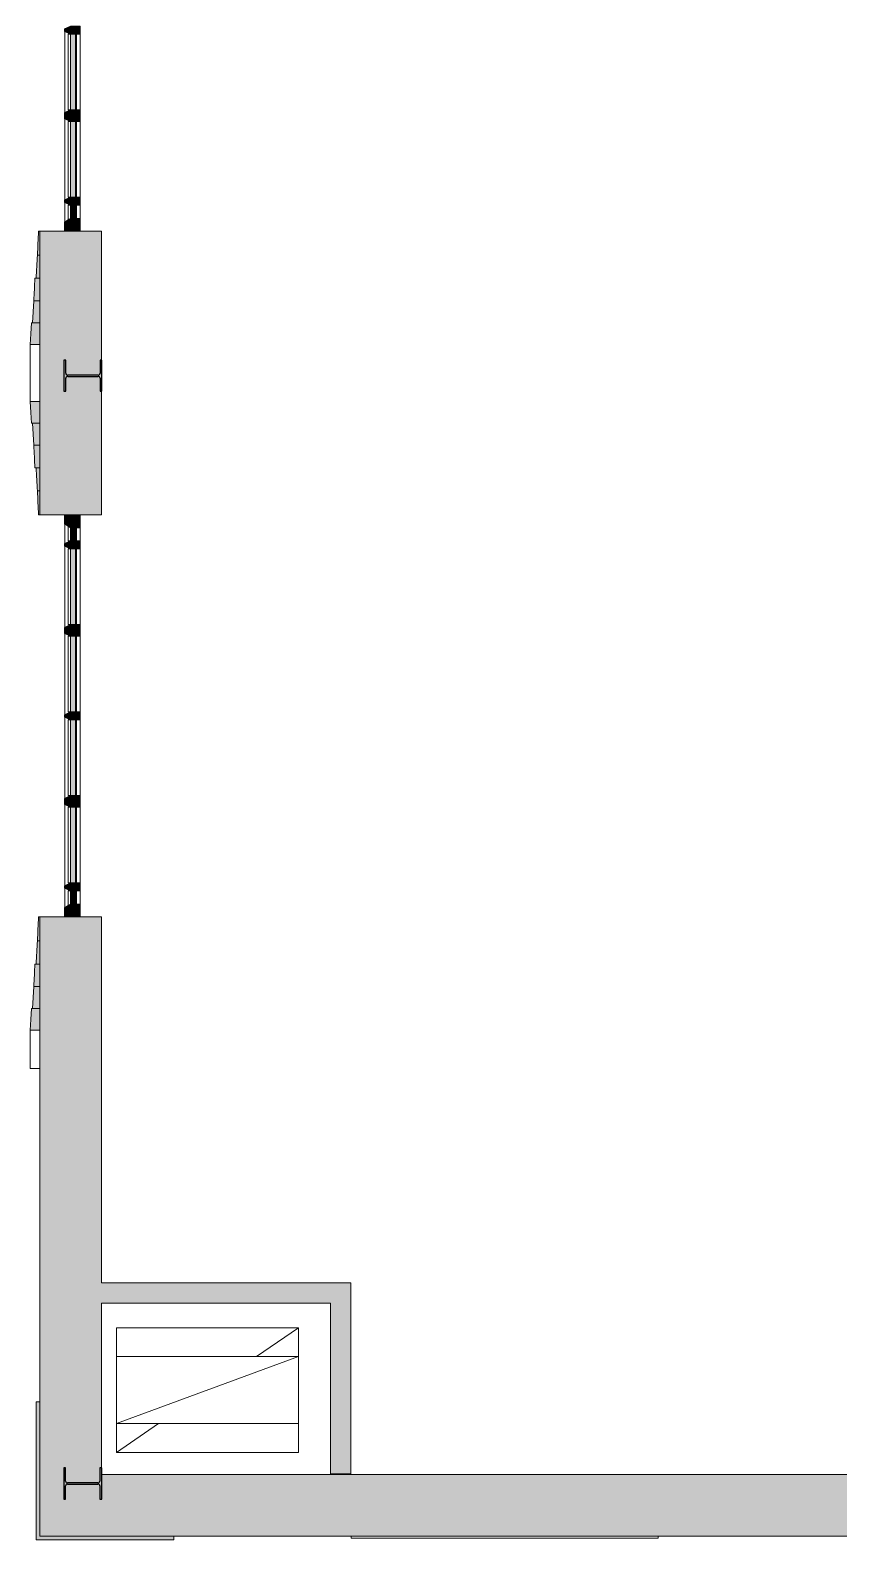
# Model space of a CAD drawing. Header units: inches. Extents: x -3598 to -1628, y -3458 to -206.
# Drawn here: x -3592.4 to -3423.7, y -3450.4 to -3135.6 of the extents above; entities that cross this region are included whole.
import ezdxf

# ---------------------------------------------------------------- set-up
doc = ezdxf.new("R2010")
doc.units = ezdxf.units.IN
doc.header["$MEASUREMENT"] = 0
for name, color, linetype, lineweight in [('A-GLAZ-CURT', 52, 'Continuous', 13), ('A-GLAZ-CWMG', 51, 'Continuous', 13), ('A-WALL', 113, 'Continuous', 13), ('A-WALL-PATT', 111, 'Continuous', 13), ('I-WALL', 2, 'Continuous', 13), ('M-HVAC-DUCT-ANNO', 70, 'Continuous', 13), ('S-COLS', 52, 'Continuous', 13)]:
    doc.layers.add(name, color=color, linetype=linetype, lineweight=lineweight)

# ---------------------------------------------------------------- blocks, each defined once
blk = doc.blocks.new('_STL - Column - W Shape - 2017v1 - W8x24-1327150-MEZZANINE - CAD')
at = {"layer": 'S-COLS'}
blk.add_hatch(color=130, dxfattribs=at).paths.add_polyline_path([(-3.25, 3.97), (-3.25, 3.57), (-0.52, 3.57), (-0.24, 3.45), (-0.13, 3.18), (-0.13, -3.17), (-0.24, -3.45), (-0.52, -3.56), (-3.25, -3.56), (-3.25, -3.96), (3.25, -3.96), (3.25, -3.56), (0.51, -3.56), (0.24, -3.45), (0.12, -3.17), (0.12, 3.18), (0.24, 3.45), (0.51, 3.57), (3.25, 3.57), (3.25, 3.97)], flags=0)
at = {"layer": 'S-COLS', "color": 253, "lineweight": 25}
for p, q in [((3.25, 3.97), (-3.25, 3.97)), ((-3.25, 3.97), (-3.25, 3.57)), ((-3.25, 3.57), (-0.52, 3.57)), ((-0.13, 3.18), (-0.13, -3.17)), ((0.12, -3.17), (0.12, 3.18)), ((0.51, 3.57), (3.25, 3.57)), ((3.25, 3.57), (3.25, 3.97)), ((-0.52, -3.56), (-3.25, -3.56)), ((-3.25, -3.56), (-3.25, -3.96)), ((-3.25, -3.96), (3.25, -3.96)), ((3.25, -3.56), (0.51, -3.56)), ((3.25, -3.96), (3.25, -3.56))]:
    blk.add_line(p, q, dxfattribs=at)
for centre, start, end in [((-0.52, 3.18), 0, 90), ((0.51, 3.18), 90, 180), ((-0.52, -3.17), 270, 0), ((0.51, -3.17), 180, 270)]:
    blk.add_arc(centre, 0.39, start, end, dxfattribs=at)
blk = doc.blocks.new('15830016-STRUCT_MARTINEZ-MOORE_CENTRAL_v2018_rvt-1-MEZZANINE - CAD')
at = {"layer": 'S-COLS', "lineweight": 5}
blk.add_hatch(color=50, dxfattribs=at).paths.add_polyline_path([(-3584.96, -3210.89), (-3584.96, -3208.16), (-3584.85, -3207.88), (-3584.57, -3207.77), (-3578.22, -3207.77), (-3577.94, -3207.88), (-3577.83, -3208.16), (-3577.83, -3210.89), (-3577.43, -3210.89), (-3577.43, -3204.39), (-3577.83, -3204.39), (-3577.83, -3207.13), (-3577.94, -3207.4), (-3578.22, -3207.52), (-3584.57, -3207.52), (-3584.85, -3207.4), (-3584.96, -3207.13), (-3584.96, -3204.39), (-3585.36, -3204.39), (-3585.36, -3210.89)], flags=0)
at = {"layer": 'S-COLS', "color": 253, "lineweight": 25}
for p, q in [((-3584.96, -3204.39), (-3585.36, -3204.39)), ((-3585.36, -3204.39), (-3585.36, -3210.89)), ((-3584.96, -3207.13), (-3584.96, -3204.39)), ((-3577.43, -3204.39), (-3577.83, -3204.39)), ((-3577.83, -3204.39), (-3577.83, -3207.13)), ((-3577.43, -3210.89), (-3577.43, -3204.39)), ((-3578.22, -3207.52), (-3584.57, -3207.52)), ((-3584.57, -3207.77), (-3578.22, -3207.77)), ((-3585.36, -3210.89), (-3584.96, -3210.89)), ((-3584.96, -3210.89), (-3584.96, -3208.16)), ((-3577.83, -3208.16), (-3577.83, -3210.89)), ((-3577.83, -3210.89), (-3577.43, -3210.89))]:
    blk.add_line(p, q, dxfattribs=at)
for centre, start, end in [((-3584.57, -3207.13), 180, 270), ((-3584.57, -3208.16), 90, 180), ((-3578.22, -3207.13), 270, 0), ((-3578.22, -3208.16), 0, 90)]:
    blk.add_arc(centre, 0.39, start, end, dxfattribs=at)
at = {"color": 250, "lineweight": 13, "rotation": 90.00000000000072}
blk.add_blockref('_STL - Column - W Shape - 2017v1 - W8x24-1327150-MEZZANINE - CAD', (-3581.43, -3438.64), dxfattribs=at)
blk = doc.blocks.new('15830016-MECH_BSALS_CENTRAL_v2018_rvt-1-MEZZANINE - CAD')
at = {"layer": 'M-HVAC-DUCT-ANNO', "color": 21, "lineweight": 9}
for p, q in [((-3574.41, -3406.17), (-3536.41, -3406.17)), ((-3574.41, -3412.17), (-3574.41, -3406.17)), ((-3536.41, -3406.17), (-3545.17, -3412.17)), ((-3536.41, -3406.17), (-3536.41, -3412.17)), ((-3536.41, -3412.17), (-3574.41, -3426.17)), ((-3574.41, -3412.17), (-3536.41, -3412.17)), ((-3574.41, -3426.17), (-3574.41, -3412.17)), ((-3536.41, -3412.17), (-3536.41, -3426.17)), ((-3565.64, -3426.17), (-3574.41, -3432.17)), ((-3574.41, -3432.17), (-3574.41, -3426.17)), ((-3536.41, -3426.17), (-3574.41, -3426.17)), ((-3536.41, -3426.17), (-3536.41, -3432.17)), ((-3536.41, -3432.17), (-3574.41, -3432.17))]:
    blk.add_line(p, q, dxfattribs=at)
blk = doc.blocks.new('W_2 course9 - W_2 course-474803-MEZZANINE - CAD')
at = {"layer": 'A-WALL', "lineweight": 20}
for p, q in [((-1763.4, -3450.02), (-1763.4, -3449.64)), ((-1699.4, -3450.02), (-1763.4, -3450.02)), ((-1699.4, -3449.64), (-1699.4, -3450.02))]:
    blk.add_line(p, q, dxfattribs=at)
blk = doc.blocks.new('coin 23 - coin 2-475003-MEZZANINE - CAD')
at = {"layer": 'A-WALL-PATT', "lineweight": 20}
blk.add_hatch(color=10, dxfattribs=at).paths.add_polyline_path([(-1616.4, -3450.39), (-1616.4, -3449.64), (-1644.4, -3449.64), (-1644.4, -3421.64), (-1645.15, -3421.64), (-1645.15, -3450.39), (-1621.85, -3450.39)], flags=0)
at = {"layer": 'A-WALL', "lineweight": 20}
for p, q in [((-1644.4, -3421.64), (-1645.15, -3421.64)), ((-1645.15, -3421.64), (-1645.15, -3450.39)), ((-1644.4, -3449.64), (-1644.4, -3421.64)), ((-1616.4, -3449.64), (-1644.4, -3449.64)), ((-1616.4, -3450.39), (-1616.4, -3449.64)), ((-1645.15, -3450.39), (-1616.4, -3450.39))]:
    blk.add_line(p, q, dxfattribs=at)
blk = doc.blocks.new('ws94 - ws1-486551-MEZZANINE - CAD')
at = {"layer": 'A-WALL', "lineweight": 20}
h = blk.add_hatch(color=10, dxfattribs=at)
h.paths.add_polyline_path([(-3592.4, -3344.13), (-3590.4, -3344.13), (-3590.4, -3339.61), (-3592.15, -3339.61), (-3592.27, -3341.87)], flags=0)
h.paths.add_polyline_path([(-3591.9, -3217.55), (-3590.4, -3217.55), (-3590.4, -3213.03), (-3592.4, -3213.03), (-3592.15, -3217.55)], flags=0)
h = blk.add_hatch(color=10, dxfattribs=at)
h.paths.add_polyline_path([(-3591.9, -3339.61), (-3590.4, -3339.61), (-3590.4, -3335.01), (-3591.65, -3335.01), (-3591.77, -3337.31)], flags=0)
h.paths.add_polyline_path([(-3591.65, -3222.15), (-3590.4, -3222.15), (-3590.4, -3217.55), (-3591.9, -3217.55), (-3591.77, -3219.85)], flags=0)
h = blk.add_hatch(color=10, dxfattribs=at)
h.paths.add_polyline_path([(-3590.4, -3335.01), (-3590.4, -3330.32), (-3591.4, -3330.32), (-3591.65, -3335.01)], flags=0)
h.paths.add_polyline_path([(-3590.4, -3226.84), (-3590.4, -3222.15), (-3591.65, -3222.15), (-3591.4, -3226.84)], flags=0)
h = blk.add_hatch(color=10, dxfattribs=at)
h.paths.add_polyline_path([(-3591.15, -3330.32), (-3590.4, -3330.32), (-3590.4, -3325.49), (-3590.9, -3325.49), (-3591.02, -3327.9)], flags=0)
h.paths.add_polyline_path([(-3590.4, -3231.67), (-3590.4, -3226.84), (-3591.15, -3226.84), (-3590.9, -3231.67)], flags=0)
h = blk.add_hatch(color=10, dxfattribs=at)
h.paths.add_polyline_path([(-3590.4, -3325.49), (-3590.4, -3320.49), (-3590.65, -3320.49), (-3590.9, -3325.49)], flags=0)
h.paths.add_polyline_path([(-3590.65, -3236.67), (-3590.4, -3236.67), (-3590.4, -3231.67), (-3590.9, -3231.67), (-3590.77, -3234.17)], flags=0)
for p, q in [((-3592.4, -3207.1), (-3592.4, -3213.03)), ((-3590.4, -3213.03), (-3592.4, -3213.03)), ((-3590.4, -3217.55), (-3590.4, -3213.03)), ((-3592.15, -3217.55), (-3591.9, -3217.55)), ((-3591.9, -3217.55), (-3590.4, -3217.55)), ((-3590.4, -3217.55), (-3591.9, -3217.55)), ((-3590.4, -3222.15), (-3590.4, -3217.55)), ((-3591.65, -3222.15), (-3590.4, -3222.15)), ((-3590.4, -3222.15), (-3591.65, -3222.15)), ((-3590.4, -3226.84), (-3590.4, -3222.15)), ((-3591.52, -3225.08), (-3591.52, -3224.5)), ((-3591.4, -3226.84), (-3590.4, -3226.84)), ((-3590.4, -3226.84), (-3591.15, -3226.84)), ((-3590.4, -3231.67), (-3590.4, -3226.84)), ((-3590.9, -3231.67), (-3590.4, -3231.67)), ((-3590.4, -3231.67), (-3590.9, -3231.67)), ((-3590.4, -3236.67), (-3590.4, -3231.67)), ((-3590.65, -3236.67), (-3590.4, -3236.67)), ((-3590.4, -3320.49), (-3590.65, -3320.49)), ((-3590.4, -3325.49), (-3590.4, -3320.49)), ((-3590.4, -3325.49), (-3590.9, -3325.49)), ((-3590.9, -3325.49), (-3590.4, -3325.49)), ((-3590.4, -3330.32), (-3590.4, -3325.49)), ((-3590.4, -3330.32), (-3591.4, -3330.32)), ((-3591.15, -3330.32), (-3590.4, -3330.32)), ((-3590.4, -3335.01), (-3590.4, -3330.32)), ((-3591.52, -3332.66), (-3591.52, -3332.08)), ((-3590.4, -3335.01), (-3591.65, -3335.01)), ((-3591.65, -3335.01), (-3590.4, -3335.01)), ((-3590.4, -3339.61), (-3590.4, -3335.01)), ((-3591.9, -3339.61), (-3592.15, -3339.61)), ((-3590.4, -3339.61), (-3591.9, -3339.61)), ((-3591.9, -3339.61), (-3590.4, -3339.61)), ((-3590.4, -3344.13), (-3590.4, -3339.61)), ((-3592.4, -3344.13), (-3590.4, -3344.13)), ((-3592.4, -3344.13), (-3592.4, -3352.08)), ((-3592.4, -3352.08), (-3590.4, -3352.08)), ((-3590.4, -3352.08), (-3592.4, -3352.08)), ((-3590.4, -3352.08), (-3591.52, -3352.08))]:
    blk.add_line(p, q, dxfattribs=at)
at = {"layer": 'A-WALL', "lineweight": 20, "flags": 128}
for points in [[(-3592.4, -3213.03), (-3592.27, -3215.29), (-3592.15, -3217.55)], [(-3591.9, -3217.55), (-3591.77, -3219.85), (-3591.65, -3222.15)], [(-3591.65, -3335.01), (-3591.77, -3337.31), (-3591.9, -3339.61)], [(-3592.15, -3339.61), (-3592.27, -3341.87), (-3592.4, -3344.13)]]:
    blk.add_lwpolyline(points, dxfattribs=at)
at = {"layer": 'A-WALL', "lineweight": 20}
for points in [[(-3591.65, -3222.15), (-3591.6, -3222.93), (-3591.52, -3224.5), (-3591.44, -3226.06), (-3591.4, -3226.84)], [(-3591.15, -3226.84), (-3591.1, -3227.65), (-3591.02, -3229.26), (-3590.94, -3230.87), (-3590.9, -3231.67)], [(-3590.9, -3231.67), (-3590.85, -3232.5), (-3590.77, -3234.17), (-3590.69, -3235.84), (-3590.65, -3236.67)], [(-3590.65, -3320.49), (-3590.69, -3321.33), (-3590.77, -3322.99), (-3590.85, -3324.66), (-3590.9, -3325.49)], [(-3590.9, -3325.49), (-3590.94, -3326.29), (-3591.02, -3327.9), (-3591.1, -3329.51), (-3591.15, -3330.32)], [(-3591.4, -3330.32), (-3591.44, -3331.1), (-3591.52, -3332.66), (-3591.6, -3334.23), (-3591.65, -3335.01)]]:
    blk.add_open_spline(points, degree=3, dxfattribs=at)
blk = doc.blocks.new('ws95 - ws1-486648-MEZZANINE - CAD')
at = {"layer": 'A-WALL', "lineweight": 20}
h = blk.add_hatch(color=10, dxfattribs=at)
h.paths.add_polyline_path([(-3590.4, -3201.13), (-3590.4, -3196.61), (-3592.15, -3196.61), (-3592.4, -3201.13)], flags=0)
h.paths.add_polyline_path([(-3591.9, -3074.55), (-3590.4, -3074.55), (-3590.4, -3070.03), (-3592.4, -3070.03), (-3592.15, -3074.55)], flags=0)
h = blk.add_hatch(color=10, dxfattribs=at)
h.paths.add_polyline_path([(-3591.9, -3196.61), (-3590.4, -3196.61), (-3590.4, -3192.01), (-3591.65, -3192.01), (-3591.77, -3194.31)], flags=0)
h.paths.add_polyline_path([(-3590.4, -3079.15), (-3590.4, -3074.55), (-3591.9, -3074.55), (-3591.65, -3079.15)], flags=0)
h = blk.add_hatch(color=10, dxfattribs=at)
h.paths.add_polyline_path([(-3591.65, -3192.01), (-3590.4, -3192.01), (-3590.4, -3187.32), (-3591.4, -3187.32), (-3591.52, -3189.66)], flags=0)
h.paths.add_polyline_path([(-3590.4, -3083.84), (-3590.4, -3079.15), (-3591.65, -3079.15), (-3591.4, -3083.84)], flags=0)
h = blk.add_hatch(color=10, dxfattribs=at)
h.paths.add_polyline_path([(-3591.15, -3187.32), (-3590.4, -3187.32), (-3590.4, -3182.49), (-3590.9, -3182.49), (-3591.02, -3184.9)], flags=0)
h.paths.add_polyline_path([(-3590.4, -3088.67), (-3590.4, -3083.84), (-3591.15, -3083.84), (-3590.9, -3088.67)], flags=0)
h = blk.add_hatch(color=10, dxfattribs=at)
h.paths.add_polyline_path([(-3590.9, -3182.49), (-3590.4, -3182.49), (-3590.4, -3177.49), (-3590.65, -3177.49), (-3590.77, -3179.99)], flags=0)
h.paths.add_polyline_path([(-3590.4, -3093.67), (-3590.4, -3088.67), (-3590.9, -3088.67), (-3590.65, -3093.67)], flags=0)
for p, q in [((-3592.4, -3064.1), (-3592.4, -3070.03)), ((-3590.4, -3070.03), (-3592.4, -3070.03)), ((-3590.4, -3074.55), (-3590.4, -3070.03)), ((-3592.15, -3074.55), (-3591.9, -3074.55)), ((-3591.9, -3074.55), (-3590.4, -3074.55)), ((-3590.4, -3074.55), (-3591.9, -3074.55)), ((-3590.4, -3079.15), (-3590.4, -3074.55)), ((-3591.65, -3079.15), (-3590.4, -3079.15)), ((-3590.4, -3079.15), (-3591.65, -3079.15)), ((-3591.52, -3082.08), (-3591.52, -3081.5)), ((-3590.4, -3083.84), (-3590.4, -3079.15)), ((-3591.4, -3083.84), (-3590.4, -3083.84)), ((-3590.4, -3083.84), (-3591.15, -3083.84)), ((-3590.4, -3088.67), (-3590.4, -3083.84)), ((-3590.9, -3088.67), (-3590.4, -3088.67)), ((-3590.4, -3088.67), (-3590.9, -3088.67)), ((-3590.4, -3093.67), (-3590.4, -3088.67)), ((-3590.65, -3093.67), (-3590.4, -3093.67)), ((-3590.4, -3177.49), (-3590.65, -3177.49)), ((-3590.4, -3182.49), (-3590.4, -3177.49)), ((-3590.4, -3182.49), (-3590.9, -3182.49)), ((-3590.9, -3182.49), (-3590.4, -3182.49)), ((-3590.4, -3187.32), (-3590.4, -3182.49)), ((-3590.4, -3187.32), (-3591.4, -3187.32)), ((-3591.15, -3187.32), (-3590.4, -3187.32)), ((-3590.4, -3192.01), (-3590.4, -3187.32)), ((-3590.4, -3192.01), (-3591.65, -3192.01)), ((-3591.65, -3192.01), (-3590.4, -3192.01)), ((-3591.52, -3189.66), (-3591.52, -3189.08)), ((-3590.4, -3196.61), (-3590.4, -3192.01)), ((-3591.9, -3196.61), (-3592.15, -3196.61)), ((-3590.4, -3196.61), (-3591.9, -3196.61)), ((-3591.9, -3196.61), (-3590.4, -3196.61)), ((-3590.4, -3201.13), (-3590.4, -3196.61)), ((-3592.4, -3201.13), (-3590.4, -3201.13)), ((-3592.4, -3201.13), (-3592.4, -3207.06))]:
    blk.add_line(p, q, dxfattribs=at)
at = {"layer": 'A-WALL', "lineweight": 20, "flags": 128}
for points in [[(-3592.4, -3070.03), (-3592.27, -3072.29), (-3592.15, -3074.55)], [(-3591.9, -3074.55), (-3591.77, -3076.85), (-3591.65, -3079.15)], [(-3591.65, -3192.01), (-3591.77, -3194.31), (-3591.9, -3196.61)], [(-3592.15, -3196.61), (-3592.27, -3198.87), (-3592.4, -3201.13)]]:
    blk.add_lwpolyline(points, dxfattribs=at)
at = {"layer": 'A-WALL', "lineweight": 20}
for points in [[(-3591.65, -3079.15), (-3591.6, -3079.93), (-3591.52, -3081.5), (-3591.44, -3083.06), (-3591.4, -3083.84)], [(-3591.15, -3083.84), (-3591.1, -3084.65), (-3591.02, -3086.26), (-3590.94, -3087.87), (-3590.9, -3088.67)], [(-3590.9, -3088.67), (-3590.85, -3089.5), (-3590.77, -3091.17), (-3590.69, -3092.84), (-3590.65, -3093.67)], [(-3590.65, -3177.49), (-3590.69, -3178.33), (-3590.77, -3179.99), (-3590.85, -3181.66), (-3590.9, -3182.49)], [(-3590.9, -3182.49), (-3590.94, -3183.29), (-3591.02, -3184.9), (-3591.1, -3186.51), (-3591.15, -3187.32)], [(-3591.4, -3187.32), (-3591.44, -3188.1), (-3591.52, -3189.66), (-3591.6, -3191.23), (-3591.65, -3192.01)]]:
    blk.add_open_spline(points, degree=3, dxfattribs=at)
blk = doc.blocks.new('System Panel - Winco Glass-383914-MEZZANINE - CAD')
at = {"layer": 'A-GLAZ-CURT', "lineweight": 9}
blk.add_hatch(color=90, dxfattribs=at).paths.add_polyline_path([(7.89, 0), (7.89, 1), (-7.89, 1), (-7.89, 0)], flags=0)
at = {"layer": 'A-GLAZ-CURT', "lineweight": 20}
for p, q in [((7.89, 1), (-7.89, 1)), ((-7.89, 1), (-7.89, 0)), ((-7.89, 0), (7.89, 0)), ((7.89, 0), (7.89, 1))]:
    blk.add_line(p, q, dxfattribs=at)
blk = doc.blocks.new('System Panel - Winco Glass-383920-MEZZANINE - CAD')
at = {"layer": 'A-GLAZ-CURT', "lineweight": 9}
blk.add_hatch(color=90, dxfattribs=at).paths.add_polyline_path([(7.89, 0), (7.89, 1), (-7.89, 1), (-7.89, 0), (0.6, 0)], flags=0)
at = {"layer": 'A-GLAZ-CURT', "lineweight": 20}
for p, q in [((7.89, 1), (-7.89, 1)), ((-7.89, 1), (-7.89, 0)), ((-7.89, 0), (7.89, 0)), ((7.89, 0), (7.89, 1))]:
    blk.add_line(p, q, dxfattribs=at)
blk = doc.blocks.new('System Panel - Winco Glass-383922-MEZZANINE - CAD')
at = {"layer": 'A-GLAZ-CURT', "lineweight": 9}
blk.add_hatch(color=90, dxfattribs=at).paths.add_polyline_path([(-2.05, 0), (-2.05, 1), (-4.78, 1), (-4.78, 0)], flags=0)
at = {"layer": 'A-GLAZ-CURT', "lineweight": 20}
for p, q in [((-2.05, 1), (-4.78, 1)), ((-4.78, 1), (-4.78, 0)), ((-4.78, 0), (-2.05, 0)), ((-2.05, 0), (-2.05, 1))]:
    blk.add_line(p, q, dxfattribs=at)
blk = doc.blocks.new('Rectangular Mullion - Winco Accent Full-Large-384037-MEZZANINE - CAD')
at = {"layer": 'A-GLAZ-CWMG', "lineweight": 9}
blk.add_hatch(color=90, dxfattribs=at).paths.add_polyline_path([(1.22, 0), (1.22, -2), (-1.22, -2), (-1.22, 0), (-0.64, 1.25), (0.64, 1.25)], flags=0)
at = {"layer": 'A-GLAZ-CWMG', "lineweight": 20}
for p, q in [((-1.22, 0), (-0.64, 1.25)), ((-1.22, -2), (-1.22, 0)), ((-0.64, 1.25), (0.64, 1.25)), ((0.64, 1.25), (1.22, 0)), ((1.22, 0), (1.22, -2)), ((1.22, -2), (-1.22, -2))]:
    blk.add_line(p, q, dxfattribs=at)
blk = doc.blocks.new('Rectangular Mullion - Winco Accent Full-384038-MEZZANINE - CAD')
at = {"layer": 'A-GLAZ-CWMG', "lineweight": 9}
blk.add_hatch(color=90, dxfattribs=at).paths.add_polyline_path([(0.84, 0), (0.84, -2), (-0.84, -2), (-0.84, 0), (-0.26, 1.25), (0.26, 1.25)], flags=0)
at = {"layer": 'A-GLAZ-CWMG', "lineweight": 20}
for p, q in [((-0.84, 0), (-0.26, 1.25)), ((-0.84, -2), (-0.84, 0)), ((-0.26, 1.25), (0.26, 1.25)), ((0.26, 1.25), (0.84, 0)), ((0.84, 0), (0.84, -2)), ((0.84, -2), (-0.84, -2))]:
    blk.add_line(p, q, dxfattribs=at)
blk = doc.blocks.new('Rectangular Mullion - Winco Accent Full-384039-MEZZANINE - CAD')
at = {"layer": 'A-GLAZ-CWMG', "lineweight": 9}
blk.add_hatch(color=90, dxfattribs=at).paths.add_polyline_path([(0.84, 0), (0.84, -2), (-0.84, -2), (-0.84, 0), (-0.26, 1.25), (0.26, 1.25)], flags=0)
at = {"layer": 'A-GLAZ-CWMG', "lineweight": 20}
for p, q in [((-0.84, 0), (-0.26, 1.25)), ((-0.84, -2), (-0.84, 0)), ((-0.26, 1.25), (0.26, 1.25)), ((0.26, 1.25), (0.84, 0)), ((0.84, 0), (0.84, -2)), ((0.84, -2), (-0.84, -2))]:
    blk.add_line(p, q, dxfattribs=at)
blk = doc.blocks.new('Rectangular Mullion - Winco Accent Full-Large-383938-MEZZANINE - CAD')
at = {"layer": 'A-GLAZ-CWMG', "lineweight": 9}
for p, q in [((-3259.15, -953.32), (-3261.89, -953.32)), ((-3262.47, -956.57), (-3258.39, -956.57))]:
    blk.add_line(p, q, dxfattribs=at)
blk = doc.blocks.new('Rectangular Mullion - Winco Accent Full-Large-383939-MEZZANINE - CAD')
at = {"layer": 'A-GLAZ-CWMG', "lineweight": 9}
for p, q in [((-3281.78, -953.32), (-3297.55, -953.32)), ((-3298.13, -956.57), (-3281.2, -956.57))]:
    blk.add_line(p, q, dxfattribs=at)
blk = doc.blocks.new('Rectangular Mullion - Winco Accent Full-Large-V14-MEZZANINE - CAD')
at = {"layer": 'A-GLAZ-CWMG', "lineweight": 9}
for p, q in [((-3299.24, -953.32), (-3315.01, -953.32)), ((-3315.59, -956.57), (-3298.66, -956.57))]:
    blk.add_line(p, q, dxfattribs=at)
blk = doc.blocks.new('Rectangular Mullion - Winco Accent Full_Left-Large-V119-MEZZANINE - CAD')
at = {"layer": 'A-GLAZ-CWMG', "lineweight": 9}
blk.add_hatch(color=90, dxfattribs=at).paths.add_polyline_path([(-3585.21, -3177.49), (-3581.96, -3177.49), (-3581.96, -3174.83), (-3583.96, -3174.83), (-3585.21, -3175.59)], flags=0)
at = {"layer": 'A-GLAZ-CWMG', "lineweight": 20}
for p, q in [((-3585.21, -3175.59), (-3585.21, -3177.49)), ((-3581.96, -3174.83), (-3583.96, -3174.83)), ((-3581.96, -3177.49), (-3581.96, -3174.83)), ((-3585.21, -3177.49), (-3581.96, -3177.49))]:
    blk.add_line(p, q, dxfattribs=at)
blk.add_arc((-3800.52, -2820.47), 415.29, 301.2289, 301.4308, dxfattribs=at)
blk = doc.blocks.new('Rectangular Mullion - Winco Accent Half-383962-MEZZANINE - CAD')
at = {"layer": 'A-GLAZ-CWMG', "lineweight": 9}
for p, q in [((-3259.15, -954.07), (-3261.89, -954.07)), ((-3261.89, -955.82), (-3261.89, -955.32)), ((-3261.89, -955.82), (-3258.84, -955.82))]:
    blk.add_line(p, q, dxfattribs=at)
blk = doc.blocks.new('Rectangular Mullion - Winco Accent Half-383963-MEZZANINE - CAD')
at = {"layer": 'A-GLAZ-CWMG', "lineweight": 9}
for p, q in [((-3281.78, -954.07), (-3297.55, -954.07)), ((-3297.55, -955.82), (-3297.55, -955.32)), ((-3297.55, -955.82), (-3281.78, -955.82)), ((-3281.78, -955.32), (-3281.78, -955.82))]:
    blk.add_line(p, q, dxfattribs=at)
blk = doc.blocks.new('System Panel - Winco Glass-383912-MEZZANINE - CAD')
at = {"layer": 'A-GLAZ-CURT', "lineweight": 9}
blk.add_hatch(color=90, dxfattribs=at).paths.add_polyline_path([(4.78, 0), (4.78, 1), (2.05, 1), (2.05, 0), (4.16, 0)], flags=0)
at = {"layer": 'A-GLAZ-CURT', "lineweight": 20}
for p, q in [((4.78, 1), (2.05, 1)), ((2.05, 1), (2.05, 0)), ((2.05, 0), (4.78, 0)), ((4.78, 0), (4.78, 1))]:
    blk.add_line(p, q, dxfattribs=at)
blk = doc.blocks.new('System Panel - Winco Glass-383913-MEZZANINE - CAD')
at = {"layer": 'A-GLAZ-CURT', "lineweight": 9}
blk.add_hatch(color=90, dxfattribs=at).paths.add_polyline_path([(7.89, 0), (7.89, 1), (-7.89, 1), (-7.89, 0)], flags=0)
at = {"layer": 'A-GLAZ-CURT', "lineweight": 20}
for p, q in [((7.89, 1), (-7.89, 1)), ((-7.89, 1), (-7.89, 0)), ((-7.89, 0), (7.89, 0)), ((7.89, 0), (7.89, 1))]:
    blk.add_line(p, q, dxfattribs=at)
blk = doc.blocks.new('System Panel - Winco Glass-383919-MEZZANINE - CAD')
at = {"layer": 'A-GLAZ-CURT', "lineweight": 9}
blk.add_hatch(color=90, dxfattribs=at).paths.add_polyline_path([(7.89, 0), (7.89, 1), (-7.89, 1), (-7.89, 0), (5.29, 0)], flags=0)
at = {"layer": 'A-GLAZ-CURT', "lineweight": 20}
for p, q in [((7.89, 1), (-7.89, 1)), ((-7.89, 1), (-7.89, 0)), ((-7.89, 0), (7.89, 0)), ((7.89, 0), (7.89, 1))]:
    blk.add_line(p, q, dxfattribs=at)
blk = doc.blocks.new('Rectangular Mullion - Winco Accent Full-Large-384036-MEZZANINE - CAD')
at = {"layer": 'A-GLAZ-CWMG', "lineweight": 9}
blk.add_hatch(color=90, dxfattribs=at).paths.add_polyline_path([(1.22, 0), (1.22, -2), (-1.22, -2), (-1.22, 0), (-0.64, 1.25), (0.64, 1.25)], flags=0)
at = {"layer": 'A-GLAZ-CWMG', "lineweight": 20}
for p, q in [((-1.22, 0), (-0.64, 1.25)), ((-1.22, -2), (-1.22, 0)), ((-0.64, 1.25), (0.64, 1.25)), ((0.64, 1.25), (1.22, 0)), ((1.22, 0), (1.22, -2)), ((1.22, -2), (-1.22, -2))]:
    blk.add_line(p, q, dxfattribs=at)
blk = doc.blocks.new('Rectangular Mullion - Winco Accent Full-383932-MEZZANINE - CAD')
at = {"layer": 'A-GLAZ-CWMG', "lineweight": 9}
blk.add_hatch(color=90, dxfattribs=at).paths.add_polyline_path([(-0.26, 1.25), (0.26, 1.25), (0.84, 0), (0.84, -2), (-0.84, -2), (-0.84, 0)], flags=0)
at = {"layer": 'A-GLAZ-CWMG', "lineweight": 20}
for p, q in [((-0.84, 0), (-0.26, 1.25)), ((-0.84, -2), (-0.84, 0)), ((-0.26, 1.25), (0.26, 1.25)), ((0.26, 1.25), (0.84, 0)), ((0.84, 0), (0.84, -2)), ((0.84, -2), (-0.84, -2))]:
    blk.add_line(p, q, dxfattribs=at)
blk = doc.blocks.new('Rectangular Mullion - Winco Accent Full-Large-383940-MEZZANINE - CAD')
at = {"layer": 'A-GLAZ-CWMG', "lineweight": 9}
for p, q in [((-3334.91, -953.32), (-3337.64, -953.32)), ((-3338.4, -956.57), (-3334.32, -956.57))]:
    blk.add_line(p, q, dxfattribs=at)
blk = doc.blocks.new('Rectangular Mullion - Winco Accent Full_Left-Large-V120-MEZZANINE - CAD')
at = {"layer": 'A-GLAZ-CWMG', "lineweight": 9}
blk.add_hatch(color=90, dxfattribs=at).paths.add_polyline_path([(-3583.96, -3239.33), (-3581.96, -3239.33), (-3581.96, -3236.67), (-3585.21, -3236.67), (-3585.21, -3238.57), (-3584.58, -3238.95)], flags=0)
at = {"layer": 'A-GLAZ-CWMG', "lineweight": 20}
for p, q in [((-3585.21, -3236.67), (-3585.21, -3238.57)), ((-3581.96, -3236.67), (-3585.21, -3236.67)), ((-3583.96, -3239.33), (-3581.96, -3239.33)), ((-3581.96, -3239.33), (-3581.96, -3236.67))]:
    blk.add_line(p, q, dxfattribs=at)
blk.add_arc((-3800.52, -3593.69), 415.29, 58.5692, 58.7711, dxfattribs=at)
blk = doc.blocks.new('Rectangular Mullion - Winco Accent Full_Left-Large-V121-MEZZANINE - CAD')
at = {"layer": 'A-GLAZ-CWMG', "lineweight": 9}
blk.add_hatch(color=90, dxfattribs=at).paths.add_polyline_path([(-3585.21, -3320.49), (-3581.96, -3320.49), (-3581.96, -3317.83), (-3583.96, -3317.83), (-3585.21, -3318.59)], flags=0)
at = {"layer": 'A-GLAZ-CWMG', "lineweight": 20}
for p, q in [((-3581.96, -3317.83), (-3583.96, -3317.83)), ((-3581.96, -3320.49), (-3581.96, -3317.83)), ((-3585.21, -3318.59), (-3585.21, -3320.49)), ((-3585.21, -3320.49), (-3581.96, -3320.49))]:
    blk.add_line(p, q, dxfattribs=at)
blk.add_arc((-3800.52, -2963.47), 415.29, 301.2289, 301.4308, dxfattribs=at)
blk = doc.blocks.new('Rectangular Mullion - Winco Accent Half-383964-MEZZANINE - CAD')
at = {"layer": 'A-GLAZ-CWMG', "lineweight": 9}
for p, q in [((-3337.95, -955.82), (-3334.91, -955.82)), ((-3334.91, -954.07), (-3337.64, -954.07)), ((-3334.91, -955.32), (-3334.91, -955.82))]:
    blk.add_line(p, q, dxfattribs=at)

msp = doc.modelspace()

# ---------------------------------------------------------------- hatches: boundary and pattern name
at = {"layer": 'A-WALL-PATT', "lineweight": 20}
h = msp.add_hatch(color=10, dxfattribs=at)
h.paths.add_polyline_path([(-3585.4, -3436.77), (-3585.4, -3435.39), (-3585, -3435.39), (-3585, -3436.77), (-3577.87, -3436.77), (-3577.87, -3435.39), (-3577.52, -3435.39), (-3577.52, -3320.49), (-3590.4, -3320.49), (-3590.4, -3436.77)], flags=0)
h.paths.add_polyline_path([(-3590.4, -3236.67), (-3577.52, -3236.67), (-3577.52, -3177.49), (-3590.4, -3177.49), (-3590.4, -3229.18)], flags=0)
h.paths.add_polyline_path([(-3590.4, -3093.67), (-3577.52, -3093.67), (-3577.52, -3034.55), (-3590.4, -3034.55), (-3590.4, -3080.43)], flags=0)
h.paths.add_polyline_path([(-3590.4, -2950.73), (-3577.52, -2950.73), (-3577.52, -2835.89), (-3577.87, -2835.89), (-3577.87, -2833.16), (-3577.98, -2832.88), (-3578.26, -2832.77), (-3584.61, -2832.77), (-3584.88, -2832.88), (-3585, -2833.16), (-3585, -2835.89), (-3585.4, -2835.89), (-3585.4, -2829.39), (-3585, -2829.39), (-3585, -2832.13), (-3584.88, -2832.4), (-3584.61, -2832.52), (-3578.26, -2832.52), (-3577.98, -2832.4), (-3577.87, -2832.13), (-3577.87, -2829.39), (-3577.52, -2829.39), (-3577.52, -2821.64), (-3590.4, -2821.64), (-3590.4, -2946.56)], flags=0)
for points in [[(-3529.77, -3401.02), (-3525.52, -3401.02), (-3525.52, -3396.77), (-3577.52, -3396.77), (-3577.52, -3401.02), (-3536.87, -3401.02)], [(-3525.52, -3436.64), (-3525.52, -3401.02), (-3529.77, -3401.02), (-3529.77, -3436.64)]]:
    msp.add_hatch(color=10, dxfattribs=at).paths.add_polyline_path(points, flags=0)
h = msp.add_hatch(color=10, dxfattribs=at)
h.paths.add_polyline_path([(-3590.4, -3449.64), (-3340.31, -3449.64), (-3340.31, -3436.77), (-3396.24, -3436.77), (-3396.24, -3442.57), (-3396.09, -3442.92), (-3395.74, -3443.07), (-3392.4, -3443.07), (-3392.4, -3443.6), (-3400.39, -3443.6), (-3400.39, -3443.07), (-3397.06, -3443.07), (-3396.7, -3442.92), (-3396.56, -3442.57), (-3396.56, -3436.77), (-3577.47, -3436.77), (-3577.47, -3441.89), (-3577.87, -3441.89), (-3577.87, -3439.16), (-3577.98, -3438.88), (-3578.26, -3438.77), (-3584.61, -3438.77), (-3584.88, -3438.88), (-3585, -3439.16), (-3585, -3441.89), (-3585.4, -3441.89), (-3585.4, -3436.77), (-3590.4, -3436.77), (-3590.4, -3441.89)], flags=0)
h.paths.add_polyline_path([(-2251.35, -3449.64), (-2241.27, -3449.64), (-2241.27, -3436.77), (-2276.48, -3436.77), (-2276.48, -3449.64), (-2266.84, -3449.64)], flags=0)
h.paths.add_polyline_path([(-2812.39, -3449.64), (-2752.31, -3449.64), (-2752.31, -3436.77), (-2808.24, -3436.77), (-2808.24, -3442.57), (-2808.09, -3442.92), (-2807.74, -3443.07), (-2804.4, -3443.07), (-2804.4, -3443.6), (-2812.39, -3443.6), (-2812.39, -3443.07), (-2809.06, -3443.07), (-2808.7, -3442.92), (-2808.56, -3442.57), (-2808.56, -3436.77), (-2864.48, -3436.77), (-2864.48, -3449.64), (-2824.42, -3449.64)], flags=0)
h.paths.add_polyline_path([(-2375.26, -3449.64), (-2360.31, -3449.64), (-2360.31, -3436.77), (-2416.24, -3436.77), (-2416.24, -3442.57), (-2416.09, -3442.92), (-2415.74, -3443.07), (-2412.4, -3443.07), (-2412.4, -3443.6), (-2420.39, -3443.6), (-2420.39, -3443.07), (-2417.06, -3443.07), (-2416.7, -3442.92), (-2416.56, -3442.57), (-2416.56, -3436.77), (-2472.48, -3436.77), (-2472.48, -3449.64), (-2390.75, -3449.64)], flags=0)
h.paths.add_polyline_path([(-2948.32, -3449.64), (-2948.31, -3449.64), (-2948.32, -3436.77), (-3004.24, -3436.77), (-3004.24, -3442.57), (-3004.09, -3442.92), (-3003.74, -3443.07), (-3000.4, -3443.07), (-3000.4, -3443.6), (-3008.39, -3443.6), (-3008.39, -3443.07), (-3005.06, -3443.07), (-3004.7, -3442.92), (-3004.56, -3442.57), (-3004.56, -3436.77), (-3060.48, -3436.77), (-3060.48, -3449.64), (-2963.81, -3449.64)], flags=0)
h.paths.add_polyline_path([(-3256.48, -3449.64), (-3144.31, -3449.64), (-3144.31, -3436.77), (-3200.24, -3436.77), (-3200.24, -3442.57), (-3200.09, -3442.92), (-3199.74, -3443.07), (-3196.4, -3443.07), (-3196.4, -3443.6), (-3204.39, -3443.6), (-3204.39, -3443.07), (-3201.06, -3443.07), (-3200.7, -3442.92), (-3200.56, -3442.57), (-3200.56, -3436.77), (-3256.48, -3436.77), (-3256.48, -3437.42)], flags=0)
h.paths.add_polyline_path([(-2668.48, -3449.64), (-2556.31, -3449.64), (-2556.31, -3436.77), (-2612.24, -3436.77), (-2612.24, -3442.57), (-2612.09, -3442.92), (-2611.74, -3443.07), (-2608.4, -3443.07), (-2608.4, -3443.6), (-2616.39, -3443.6), (-2616.39, -3443.07), (-2613.06, -3443.07), (-2612.7, -3442.92), (-2612.56, -3442.57), (-2612.56, -3436.77), (-2668.48, -3436.77), (-2668.48, -3437.42)], flags=0)
h.paths.add_polyline_path([(-3584.61, -3438.52), (-3578.26, -3438.52), (-3577.98, -3438.4), (-3577.87, -3438.13), (-3577.87, -3436.77), (-3585, -3436.77), (-3585, -3438.13), (-3584.88, -3438.4), (-3584.71, -3438.47)], flags=0)

# ---------------------------------------------------------------- linework, layer by layer
at = {"layer": 'A-WALL', "lineweight": 20}
for p, q in [((-3577.52, -3177.49), (-3590.4, -3177.49)), ((-3590.4, -3177.49), (-3590.4, -3182.49)), ((-3577.52, -3236.67), (-3577.52, -3177.49)), ((-3590.4, -3182.49), (-3590.4, -3187.32)), ((-3590.4, -3187.32), (-3590.4, -3196.61)), ((-3590.4, -3196.61), (-3590.4, -3201.13)), ((-3590.4, -3201.13), (-3590.4, -3213.03)), ((-3590.4, -3213.03), (-3590.4, -3217.55)), ((-3590.4, -3217.55), (-3590.4, -3226.84)), ((-3590.4, -3226.84), (-3590.4, -3231.67)), ((-3590.4, -3231.67), (-3590.4, -3236.67)), ((-3590.4, -3236.67), (-3577.52, -3236.67)), ((-3577.52, -3320.49), (-3590.4, -3320.49)), ((-3590.4, -3320.49), (-3590.4, -3325.49)), ((-3577.52, -3396.77), (-3577.52, -3320.49)), ((-3590.4, -3325.49), (-3590.4, -3330.32)), ((-3590.4, -3330.32), (-3590.4, -3339.61)), ((-3590.4, -3339.61), (-3590.4, -3344.13)), ((-3590.4, -3344.13), (-3590.4, -3449.64)), ((-3577.52, -3435.39), (-3577.52, -3401.02)), ((-3396.56, -3436.77), (-3577.47, -3436.77)), ((-3590.4, -3449.64), (-3363.94, -3449.64))]:
    msp.add_line(p, q, dxfattribs=at)
at = {"layer": 'I-WALL', "lineweight": 20}
for p, q in [((-3525.52, -3396.77), (-3577.52, -3396.77)), ((-3525.52, -3436.64), (-3525.52, -3396.77)), ((-3577.52, -3401.02), (-3529.77, -3401.02)), ((-3529.77, -3401.02), (-3529.77, -3436.64)), ((-3529.77, -3436.64), (-3525.52, -3436.64))]:
    msp.add_line(p, q, dxfattribs=at)

# ---------------------------------------------------------------- block references
at = {"lineweight": 5}
for name in ['15830016-STRUCT_MARTINEZ-MOORE_CENTRAL_v2018_rvt-1-MEZZANINE - CAD', '15830016-MECH_BSALS_CENTRAL_v2018_rvt-1-MEZZANINE - CAD']:
    msp.add_blockref(name, (0, 0), dxfattribs=at)
at = {"layer": 'A-GLAZ-CURT', "lineweight": 9, "rotation": 270.0000000000511}
for name, p in [('System Panel - Winco Glass-383920-MEZZANINE - CAD', (-3583.96, -3144.31)), ('System Panel - Winco Glass-383914-MEZZANINE - CAD', (-3583.96, -3162.52)), ('System Panel - Winco Glass-383922-MEZZANINE - CAD', (-3583.96, -3176.87)), ('System Panel - Winco Glass-383912-MEZZANINE - CAD', (-3583.96, -3237.29)), ('System Panel - Winco Glass-383919-MEZZANINE - CAD', (-3583.96, -3251.64)), ('System Panel - Winco Glass-383913-MEZZANINE - CAD', (-3583.96, -3269.85)), ('System Panel - Winco Glass-383920-MEZZANINE - CAD', (-3583.96, -3287.31)), ('System Panel - Winco Glass-383914-MEZZANINE - CAD', (-3583.96, -3305.52)), ('System Panel - Winco Glass-383922-MEZZANINE - CAD', (-3583.96, -3319.87))]:
    msp.add_blockref(name, p, dxfattribs=at)
at = {"layer": 'A-GLAZ-CWMG', "lineweight": 9, "extrusion": (0, 0, -1), "rotation": 269.9999999999489}
for name, p in [('Rectangular Mullion - Winco Accent Full-384038-MEZZANINE - CAD', (3583.96, -3135.58)), ('Rectangular Mullion - Winco Accent Full-Large-384037-MEZZANINE - CAD', (3583.96, -3153.41)), ('Rectangular Mullion - Winco Accent Full-384039-MEZZANINE - CAD', (3583.96, -3171.25)), ('Rectangular Mullion - Winco Accent Full-383932-MEZZANINE - CAD', (3583.96, -3242.91)), ('Rectangular Mullion - Winco Accent Full-Large-384036-MEZZANINE - CAD', (3583.96, -3260.75)), ('Rectangular Mullion - Winco Accent Full-384038-MEZZANINE - CAD', (3583.96, -3278.58)), ('Rectangular Mullion - Winco Accent Full-Large-384037-MEZZANINE - CAD', (3583.96, -3296.41)), ('Rectangular Mullion - Winco Accent Full-384039-MEZZANINE - CAD', (3583.96, -3314.25))]:
    msp.add_blockref(name, p, dxfattribs=at)
at = {"layer": 'A-GLAZ-CWMG', "lineweight": 9}
for name, p, rotation in [('Rectangular Mullion - Winco Accent Full-Large-383939-MEZZANINE - CAD', (-2628.63, -6433.98), 270.0000000000515), ('Rectangular Mullion - Winco Accent Half-383963-MEZZANINE - CAD', (-2628.63, -6433.98), 270.0000000000515), ('Rectangular Mullion - Winco Accent Full-Large-V14-MEZZANINE - CAD', (-2628.63, -6469.64), 270.0000000000537), ('Rectangular Mullion - Winco Accent Half-383963-MEZZANINE - CAD', (-2628.63, -6452.18), 270.0000000000537), ('Rectangular Mullion - Winco Accent Full-Large-383938-MEZZANINE - CAD', (-2628.63, -6433.98), 270.0000000000515), ('Rectangular Mullion - Winco Accent Half-383962-MEZZANINE - CAD', (-2628.63, -6433.98), 270.0000000000501), ('Rectangular Mullion - Winco Accent Full-Large-383940-MEZZANINE - CAD', (-2628.63, -6576.98), 270.0000000000515), ('Rectangular Mullion - Winco Accent Half-383964-MEZZANINE - CAD', (-2628.63, -6576.98), 270.0000000000524), ('Rectangular Mullion - Winco Accent Full-Large-383939-MEZZANINE - CAD', (-2628.63, -6541.31), 270.0000000000537), ('Rectangular Mullion - Winco Accent Half-383963-MEZZANINE - CAD', (-2628.63, -6541.31), 270.0000000000537), ('Rectangular Mullion - Winco Accent Full-Large-V14-MEZZANINE - CAD', (-2628.63, -6576.98), 270.0000000000515), ('Rectangular Mullion - Winco Accent Half-383963-MEZZANINE - CAD', (-2628.63, -6559.52), 270.0000000000515), ('Rectangular Mullion - Winco Accent Full-Large-383939-MEZZANINE - CAD', (-2628.63, -6576.98), 270.0000000000515), ('Rectangular Mullion - Winco Accent Half-383963-MEZZANINE - CAD', (-2628.63, -6576.98), 270.0000000000515), ('Rectangular Mullion - Winco Accent Full-Large-V14-MEZZANINE - CAD', (-2628.63, -6612.64), 270.0000000000537), ('Rectangular Mullion - Winco Accent Half-383963-MEZZANINE - CAD', (-2628.63, -6595.18), 270.0000000000537), ('Rectangular Mullion - Winco Accent Full-Large-383938-MEZZANINE - CAD', (-2628.63, -6576.98), 270.0000000000515), ('Rectangular Mullion - Winco Accent Half-383962-MEZZANINE - CAD', (-2628.63, -6576.98), 270.0000000000501)]:
    msp.add_blockref(name, p, dxfattribs=dict(at, rotation=rotation))
for name in ['Rectangular Mullion - Winco Accent Full_Left-Large-V119-MEZZANINE - CAD', 'Rectangular Mullion - Winco Accent Full_Left-Large-V120-MEZZANINE - CAD', 'Rectangular Mullion - Winco Accent Full_Left-Large-V121-MEZZANINE - CAD']:
    msp.add_blockref(name, (0, 0), dxfattribs=at)
at = {"layer": 'A-WALL', "lineweight": 20}
for name, p in [('ws95 - ws1-486648-MEZZANINE - CAD', (0, 0)), ('ws94 - ws1-486551-MEZZANINE - CAD', (0, 0)), ('coin 23 - coin 2-475003-MEZZANINE - CAD', (-1946, 0)), ('W_2 course9 - W_2 course-474803-MEZZANINE - CAD', (-1762, 0))]:
    msp.add_blockref(name, p, dxfattribs=at)

doc.saveas('drawing.dxf')
